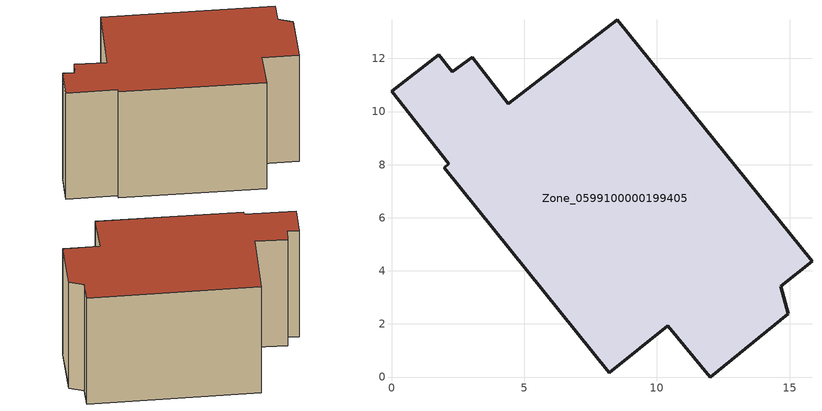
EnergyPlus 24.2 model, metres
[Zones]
Zone_0599100000199405
 floor ground (C_G): 2.28,11.51 3.05,12.05 4.4,10.29 8.51,13.45 15.84,4.35 14.66,3.41 14.95,2.39 12,0 10.4,1.93 8.2,0.15 1.99,7.89 2.17,8.03 0,10.77 1.77,12.13 z0
 wall outside (C_F): 1.77,12.13 0,10.77 2.17,8.03 1.99,7.89 8.2,0.15 10.4,1.93 12,0 14.95,2.39 14.66,3.41 15.84,4.35 8.51,13.45 4.4,10.29 3.05,12.05 2.28,11.51 1.77,12.13 z0:8.69
 roof outside (C_R): 3.05,12.05 2.28,11.51 1.77,12.13 0,10.77 2.17,8.03 1.99,7.89 8.2,0.15 10.4,1.93 12,0 14.95,2.39 14.66,3.41 15.84,4.35 8.51,13.45 4.4,10.29 z8.69
[BUILDING]
Pand.0599100000199405: North Axis=0; Terrain=City; Loads Convergence Tolerance Value=0.04; Temperature Convergence Tolerance Value=0.4; Solar Distribution=FullExterior; Maximum Number of Warmup Days=25; Minimum Number of Warmup Days=1
[Site:Location]
Rotterdam.The.Hague.AP_ZH_NLD Design_Conditions: Latitude=51.96; Longitude=4.45; Time Zone=1; Elevation=-4.5
[SITE:GROUNDTEMPERATURE:BUILDINGSURFACE]
18, 18, 18, 18, 18, 18, 18, 18, 18, 18, 18, 18
[MATERIAL] Thermal Absorptance=0.9; Solar Absorptance=0.7; Visible Absorptance=0.7
Name | Roughness | Thickness | Conductivity | Density | Specific Heat
G.TC.1946 | MediumSmooth | 0.15 | 1 | 540 | 1210
F.TC.1946 | Rough | 0.3 | 0.857143 | 1920 | 840
R.TC.1946 | MediumRough | 0.2 | 0.909091 | 1500 | 1000
[CONSTRUCTION]
C_G: G.TC.1946
C_F: F.TC.1946
C_R: R.TC.1946
[ZONE]
Zone_0599100000199405: Type=1; Multiplier=1; Ceiling Height=Autocalculate; Volume=Autocalculate; Floor Area=autocalculate; Part of Total Floor Area=Yes
[ZONEINFILTRATION:DESIGNFLOWRATE]
Infil_Zone_0599100000199405: Zone or ZoneList or Space or SpaceList=Zone_0599100000199405; Schedule=AlwaysOn; Design Flow Rate Calculation Method=Flow/Area; Flow Rate per Floor Area=0.003; Constant Term Coefficient=1; Temperature Term Coefficient=0; Velocity Term Coefficient=0; Velocity Squared Term Coefficient=0
[HVACTEMPLATE:ZONE:IDEALLOADSAIRSYSTEM]
Zone_0599100000199405: Maximum Heating Supply Air Temperature=50; Minimum Cooling Supply Air Temperature=13; Maximum Heating Supply Air Humidity Ratio=0.0156; Minimum Cooling Supply Air Humidity Ratio=0.0077; Heating Limit=NoLimit; Cooling Limit=NoLimit; Dehumidification Control Type=ConstantSensibleHeatRatio; Cooling Sensible Heat Ratio=0.7; Dehumidification Setpoint=60; Humidification Control Type=None; Humidification Setpoint=30; Outdoor Air Method=None; Outdoor Air Flow Rate per Person=0.00944; Outdoor Air Flow Rate per Zone Floor Area=0; Outdoor Air Flow Rate per Zone=0; Demand Controlled Ventilation Type=None; Outdoor Air Economizer Type=NoEconomizer; Heat Recovery Type=None; Sensible Heat Recovery Effectiveness=0.7; Latent Heat Recovery Effectiveness=0.65
[ZONECONTROL:THERMOSTAT]
ThermostatControl_Zone_0599100000199405: Zone or ZoneList=Zone_0599100000199405; Control Type Schedule=DualSetpointControlType; Control 1=Thermostat_Zone_0599100000199405; Temperature Difference Between Cutout And Setpoint=0
[THERMOSTATSETPOINT:DUALSETPOINT]
Thermostat_Zone_0599100000199405: Heating Setpoint Temperature Schedule=HeatingSetpoint_Zone_0599100000199405; Cooling Setpoint Temperature Schedule=CoolingSetpoint_Zone_0599100000199405
[SCHEDULE:COMPACT]
HeatingSetpoint_Zone_0599100000199405: Through: 12/31, For: AllDays, Until: 24:00, 21
CoolingSetpoint_Zone_0599100000199405: Through: 12/31, For: AllDays, Until: 24:00, 24
DualSetpointControlType: Through: 12/31, For: AllDays, Until: 24:00, 4
AlwaysOn: Through: 12/31, For: AllDays, Until: 24:00, 1
